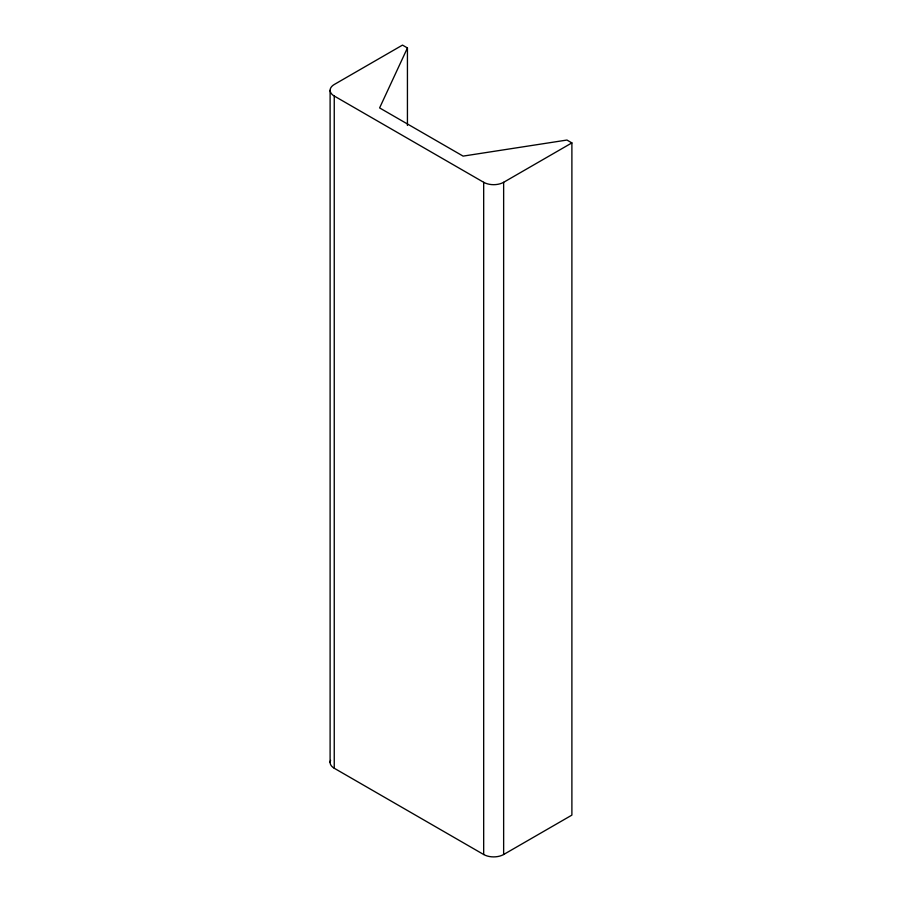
<?xml version="1.0" encoding="UTF-8"?>
<svg xmlns="http://www.w3.org/2000/svg" width="902" height="902" viewBox="0 0 902 902"><rect width="100%" height="100%" fill="white"/><g stroke="black" fill="none" stroke-linecap="round" stroke-linejoin="round"><path stroke-width="1.35" d="M334.247 768.245L334.247 96.029A14.116 8.152 0 0 1 334.247 84.506L402.495 45.1L407.433 47.953L379.607 107.913L463.098 156.114L566.952 140.047L571.891 142.899L571.891 815.115L503.643 854.51A14.116 8.152 0 0 1 483.675 854.51L334.247 768.245A14.116 8.152 0 0 1 330.594 760.375M334.247 96.029L483.675 182.294A14.116 8.152 0 0 0 503.643 182.294L571.891 142.899M503.643 182.294L503.643 854.51M483.675 182.294L483.675 854.51M407.433 47.953L407.433 125.457M330.109 90.268L330.109 762.483"/></g></svg>
